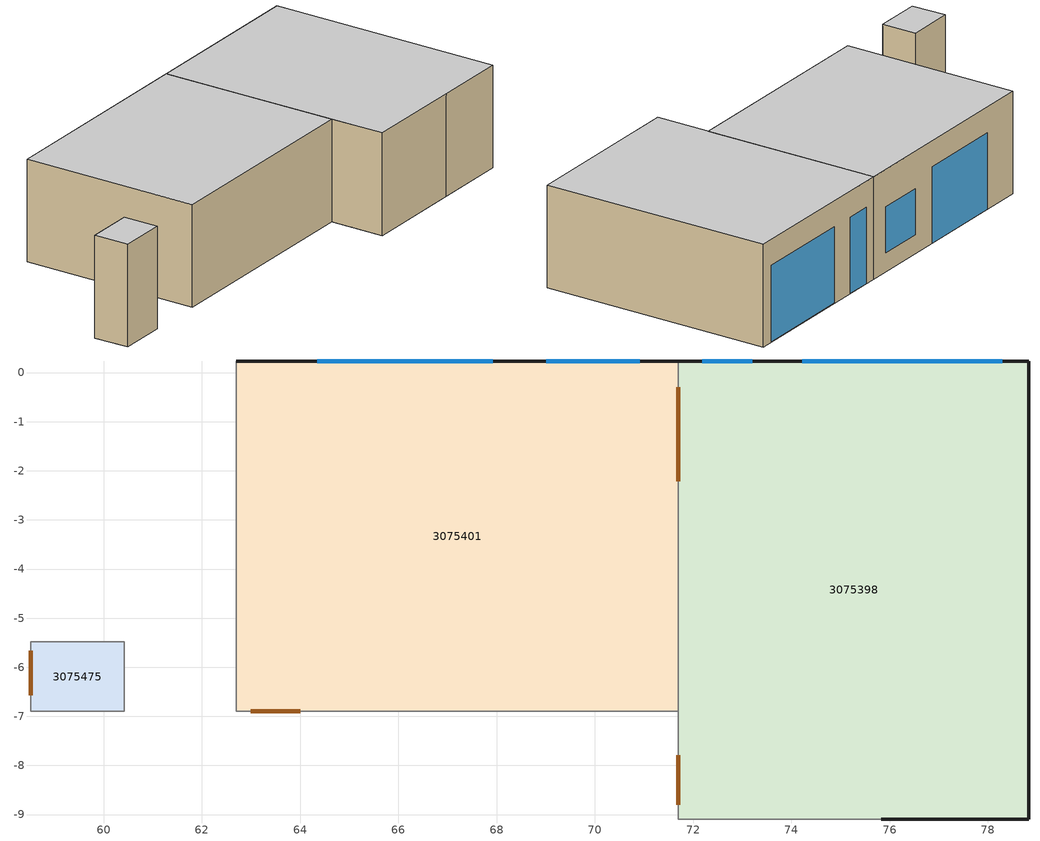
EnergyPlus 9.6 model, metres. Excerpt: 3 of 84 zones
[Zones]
3075401
 floor ground (7595720): 71.7,0.23 71.7,-6.9 62.7,-6.9 62.7,0.23 z46.64
 wall outside (7491882): 71.7,0.23 62.7,0.23 z46.64:50.68
 wall to 3075398 (7514533_Adjacent): 71.7,-6.9 71.7,0.23 z46.64:50.68
 wall to 3075364 (7515037): 62.7,-6.9 71.7,-6.9 z46.64:50.68
 wall to 3075375 (7515233): 62.7,0.23 62.7,-6.9 z46.64:50.68
 window (7537627): 67.92,0.23 64.35,0.23 z46.66:49.66
 window (7537741): 70.91,0.23 69.01,0.23 z47.4:49.2
 door inside (7559049): 71.7,-2.21 71.7,-0.3 z46.65:48.76
 door inside (7559370): 62.99,-6.9 64,-6.9 z46.65:48.76
 ceiling to 3075620 (7600772): 71.7,-6.9 71.7,0.23 62.7,0.23 62.7,-6.9 z50.68
3075398
 floor ground (7595720): 78.83,0.23 78.83,-9.09 71.7,-9.09 71.7,0.23 z46.64
 wall outside (7491699): 75.83,-9.09 78.83,-9.09 z46.64:50.68
 wall outside (7491806): 78.83,-9.09 78.83,0.23 z46.64:50.68
 wall outside (7491882): 78.83,0.23 71.7,0.23 z46.64:50.68
 wall to 3075364 (7514227): 71.7,-9.09 75.83,-9.09 z46.64:50.68
 wall to 3075364 (7514533): 71.7,-6.9 71.7,-9.09 z46.64:50.68
 window (7538308): 78.3,0.23 74.22,0.23 z46.66:49.66
 window (7538232): 73.2,0.23 72.18,0.23 z46.66:49.66
 door inside (7559431): 71.7,-7.79 71.7,-8.8 z46.65:48.76
 ceiling to 3075618 (7600772): 78.83,-9.09 78.83,0.23 71.7,0.23 71.7,-9.09 z50.68
3075475
 floor ground (7595720): 60.41,-5.49 60.41,-6.9 58.52,-6.9 58.52,-5.49 z46.64
 wall to 3075364 (7515393): 58.52,-6.9 60.41,-6.9 z46.64:50.68
 wall to 3075375 (7557749): 60.41,-6.9 60.41,-5.49 z46.64:50.68
 wall to 3075472 (7557750_Adjacent): 58.52,-5.49 58.52,-6.9 z46.64:50.68
 wall to 3075651 (7557751_Adjacent): 60.41,-5.49 58.52,-5.49 z46.64:50.68
 door inside (7558647): 58.52,-5.66 58.52,-6.57 z46.65:48.76
 ceiling to 3075660 (7600772): 60.41,-6.9 60.41,-5.49 58.52,-5.49 58.52,-6.9 z50.68
[Schedule:Compact]
3075630_L: Through: 08/31, For: AllDays, Until: 24:00, 0, Through: 09/01, For: AllDays, Until: 07:30, 0, Until: 08:00, 0, Until: 08:30, 0, Until: 09:00, 0, Until: 09:30, 1, Until: 10:00, 1, Until: 10:30, 1, Until: 11:00, 1, Until: 11:30, 1, Until: 12:00, 1, Until: 12:30, 1, Until: 13:00, 1, Until: 13:30, 0, Until: 14:00, 0, Until: 14:30, 0, Until: 15:00, 0, Until: 15:30, 0, Until: 16:00, 0, Until: 16:30, 0, Until: 17:00, 0, Until: 17:30, 0, Until: 24:00, 0, Through: 09/02, For: AllDays, Until: 07:30, 0, Until: 08:00, 0, Until: 08:30, 1, Until: 09:00, 1, Until: 09:30, 1, Until: 10:00, 1, Until: 10:30, 1, Until: 11:00, 1, Until: 11:30, 1, Until: 12:00, 1, Until: 12:30, 1, Until: 13:00, 1, Until: 13:30, 1, Until: 14:00, 1, Until: 14:30, 1, Until: 15:00, 0, Until: 15:30, 0, Until: 16:00, 1, Until: 16:30, 1, Until: 17:00, 1, Until: 17:30, 1, Until: 24:00, 0, Through: 09/03, For: AllDays, Until: 07:30, 0, Until: 08:00, 1, Until: 08:30, 1, Until: 09:00, 0, Until: 09:30, 0, Until: 10:00, 0, Until: 10:30, 0, Until: 11:00, 0, Until: 11:30, 1, Until: 12:00, 1, Until: 12:30, 1, Until: 13:00, 1, Until: 13:30, 1, Until: 14:00, 1, Until: 14:30, 1, Until: 15:00, 0, Until: 15:30, 0, Until: 16:00, 0, Until: 16:30, 0, Until: 17:00, 0, Until: 17:30, 0, Until: 24:00, 0, Through: 09/04, For: AllDays, Until: 07:30, 0, Until: 08:00, 1, Until: 08:30, 1, Until: 09:00, 1, Until: 09:30, 1, Until: 10:00, 1, Until: 10:30, 1, Until: 11:00, 1, Until: 11:30, 1, Until: 12:00, 0, Until: 12:30, 0, Until: 13:00, 1, Until: 13:30, 1, Until: 14:00, 0, Until: 14:30, 0, Until: 15:00, 0, Until: 15:30, 0, Until: 16:00, 0, Until: 16:30, 0, Until: 17:00, 0, Until: 17:30, 0, Until: 24:00, 0, Through: 09/05, For: AllDays, Until: 07:30, 0, Until: 08:00, 0, Until: 08:30, 0, Until: 09:00, 0, Until: 09:30, 0, Until: 10:00, 0, Until: 10:30, 0, Until: 11:00, 0, Until: 11:30, 0, Until: 12:00, 0, Until: 12:30, 0, Until: 13:00, 0, Until: 13:30, 0, Until: 14:00, 0, Until: 14:30, 0, Until: 15:00, 0, Until: 15:30, 0, Until: 16:00, 0, Until: 16:30, 0, Until: 17:00, 0, Until: 17:30, 0, Until: 24:00, 0, Through: 09/06, For: AllDays, Until: 07:30, 0, Until: 08:00, 0, Until: 08:30, 0, Until: 09:00, 0, Until: 09:30, 0, Until: 10:00, 0, Until: 10:30, 0, Until: 11:00, 0, Until: 11:30, 0, Until: 12:00, 0, Until: 12:30, 0, Until: 13:00, 0, Until: 13:30, 0, Until: 14:00, 0, Until: 14:30, 0, Until: 15:00, 0, Until: 15:30, 0, Until: 16:00, 0, Until: 16:30, 0, Until: 17:00, 0, Until: 17:30, 0, Until: 24:00, 0, Through: 09/07, For: AllDays, Until: 07:30, 0, Until: 08:00, 1, Until: 08:30, 1, Until: 09:00, 0, Until: 09:30, 1, Until: 10:00, 1, Until: 10:30, 1, Until: 11:00, 0, Until: 11:30, 1, Until: 12:00, 1, Until: 12:30, 1, Until: 13:00, 1, Until: 13:30, 1, Until: 14:00, 1, Until: 14:30, 0, Until: 15:00, 0, Until: 15:30, 0, Until: 16:00, 0, Until: 16:30, 0, Until: 17:00, 0, Until: 17:30, 0, Until: 24:00, 0, Through: 09/08, For: AllDays, Until: 07:30, 0, Until: 08:00, 1, Until: 08:30, 1, Until: 09:00, 1, Until: 09:30, 0, Until: 10:00, 1, Until: 10:30, 1, Until: 11:00, 1, Until: 11:30, 1, Until: 12:00, 1, Until: 12:30, 1, Until: 13:00, 1, Until: 13:30, 1, Until: 14:00, 0, Until: 14:30, 0, Until: 15:00, 1, Until: 15:30, 1, Until: 16:00, 0, Until: 16:30, 0, Until: 17:00, 0, Until: 17:30, 0, Until: 24:00, 0, Through: 09/09, For: AllDays, Until: 07:30, 0, Until: 08:00, 1, Until: 08:30, 1, Until: 09:00, 0, Until: 09:30, 1, Until: 10:00, 1, Until: 10:30, 0, Until: 11:00, 1, Until: 11:30, 1, Until: 12:00, 1, Until: 12:30, 1, Until: 13:00, 1, Until: 13:30, 1, Until: 14:00, 1, Until: 14:30, 0, Until: 15:00, 0, Until: 15:30, 0, Until: 16:00, 0, Until: 16:30, 0, Until: 17:00, 0, Until: 17:30, 0, Until: 24:00, 0, Through: 09/10, For: AllDays, Until: 07:30, 0, Until: 08:00, 1, Until: 08:30, 1, Until: 09:00, 0, Until: 09:30, 0, Until: 10:00, 1, Until: 10:30, 1, Until: 11:00, 1, Until: 11:30, 1, Until: 12:00, 1, Until: 12:30, 1, Until: 13:00, 1, Until: 13:30, 0, Until: 14:00, 0, Until: 14:30, 0, Until: 15:00, 0, Until: 15:30, 0, Until: 16:00, 0, Until: 16:30, 0, Until: 17:00, 0, Until: 17:30, 0, Until: 24:00, 0, Through: 09/11, For: AllDays, Until: 07:30, 0, Until: 08:00, 1, Until: 08:30, 1, Until: 09:00, 0, Until: 09:30, 1, Until: 10:00, 1, Until: 10:30, 1, Until: 11:00, 1, Until: 11:30, 1, Until: 12:00, 0, Until: 12:30, 1, Until: 13:00, 1, Until: 13:30, 0, Until: 14:00, 0, Until: 14:30, 0, Until: 15:00, 0, Until: 15:30, 0, Until: 16:00, 0, Until: 16:30, 0, Until: 17:00, 0, Until: 17:30, 0, Until: 24:00, 0, Through: 09/12, For: AllDays, Until: 07:30, 0, Until: 08:00, 0, Until: 08:30, 0, Until: 09:00, 0, Until: 09:30, 0, Until: 10:00, 0, Until: 10:30, 0, Until: 11:00, 0, Until: 11:30, 0, Until: 12:00, 0, Until: 12:30, 0, Until: 13:00, 0, Until: 13:30, 0, Until: 14:00, 0, Until: 14:30, 0, Until: 15:00, 0, Until: 15:30, 0, Until: 16:00, 0, Until: 16:30, 0, Until: 17:00, 0, Until: 17:30, 0, Until: 24:00, 0, Through: 09/13, For: AllDays, Until: 07:30, 0, Until: 08:00, 0, Until: 08:30, 0, Until: 09:00, 0, Until: 09:30, 0, Until: 10:00, 0, Until: 10:30, 0, Until: 11:00, 0, Until: 11:30, 0, Until: 12:00, 0, Until: 12:30, 0, Until: 13:00, 0, Until: 13:30, 0, Until: 14:00, 0, Until: 14:30, 0, Until: 15:00, 0, Until: 15:30, 0, Until: 16:00, 0, Until: 16:30, 0, Until: 17:00, 0, Until: 17:30, 0, Until: 24:00, 0, Through: 09/14, For: AllDays, Until: 07:30, 0, Until: 08:00, 0, Until: 08:30, 0, Until: 09:00, 0, Until: 09:30, 1, Until: 10:00, 1, Until: 10:30, 1, Until: 11:00, 1, Until: 11:30, 0, Until: 12:00, 0, Until: 12:30, 0, Until: 13:00, 0, Until: 13:30, 0, Until: 14:00, 0, Until: 14:30, 0, Until: 15:00, 0, Until: 15:30, 0, Until: 16:00, 0, Until: 16:30, 0, Until: 17:00, 0, Until: 17:30, 0, Until: 24:00, 0, Through: 09/15, For: AllDays, Until: 07:30, 0, Until: 08:00, 1, Until: 08:30, 1, Until: 09:00, 1, Until: 09:30, 0, Until: 10:00, 1, Until: 10:30, 1, Until: 11:00, 1, Until: 11:30, 0, Until: 12:00, 0, Until: 12:30, 1, Until: 13:00, 1, Until: 13:30, 1, Until: 14:00, 0, Until: 14:30, 0, Until: 15:00, 0, Until: 15:30, 0, Until: 16:00, 0, Until: 16:30, 0, Until: 17:00, 0, Until: 17:30, 0, Until: 24:00, 0, Through: 09/16, For: AllDays, Until: 07:30, 0, Until: 08:00, 1, Until: 08:30, 1, Until: 09:00, 1, Until: 09:30, 1, Until: 10:00, 0, Until: 10:30, 0, Until: 11:00, 0, Until: 11:30, 1, Until: 12:00, 1, Until: 12:30, 1, Until: 13:00, 1, Until: 13:30, 1, Until: 14:00, 0, Until: 14:30, 0, Until: 15:00, 0, Until: 15:30, 1, Until: 16:00, 1, Until: 16:30, 0, Until: 17:00, 0, Until: 17:30, 0, Until: 24:00, 0, Through: 09/17, For: AllDays, Until: 07:30, 0, Until: 08:00, 1, Until: 08:30, 1, Until: 09:00, 1, Until: 09:30, 1, Until: 10:00, 1, Until: 10:30, 1, Until: 11:00, 1, Until: 11:30, 1, Until: 12:00, 1, Until: 12:30, 1, Until: 13:00, 1, Until: 13:30, 1, Until: 14:00, 1, Until: 14:30, 0, Until: 15:00, 0, Until: 15:30, 0, Until: 16:00, 0, Until: 16:30, 0, Until: 17:00, 0, Until: 17:30, 0, Until: 24:00, 0, Through: 09/18, For: AllDays, Until: 07:30, 0, Until: 08:00, 1, Until: 08:30, 1, Until: 09:00, 1, Until: 09:30, 1, Until: 10:00, 0, Until: 10:30, 1, Until: 11:00, 1, Until: 11:30, 0, Until: 12:00, 0, Until: 12:30, 1, Until: 13:00, 1, Until: 13:30, 1, Until: 14:00, 0, Until: 14:30, 0, Until: 15:00, 0, Until: 15:30, 0, Until: 16:00, 0, Until: 16:30, 0, Until: 17:00, 1, Until: 17:30, 1, Until: 24:00, 0, Through: 09/19, For: AllDays, Until: 07:30, 0, Until: 08:00, 0, Until: 08:30, 0, Until: 09:00, 0, Until: 09:30, 0, Until: 10:00, 0, Until: 10:30, 0, Until: 11:00, 0, Until: 11:30, 0, Until: 12:00, 0, Until: 12:30, 0, Until: 13:00, 0, Until: 13:30, 0, Until: 14:00, 0, Until: 14:30, 0, Until: 15:00, 0, Until: 15:30, 0, Until: 16:00, 0, Until: 16:30, 0, Until: 17:00, 0, Until: 17:30, 0, Until: 24:00, 0, Through: 09/20, For: AllDays, Until: 07:30, 0, Until: 08:00, 0, Until: 08:30, 0, Until: 09:00, 0, Until: 09:30, 0, Until: 10:00, 0, Until: 10:30, 0, Until: 11:00, 0, Until: 11:30, 0, Until: 12:00, 0, Until: 12:30, 0, Until: 13:00, 0, Until: 13:30, 0, Until: 14:00, 0, Until: 14:30, 0, Until: 15:00, 0, Until: 15:30, 0, Until: 16:00, 0, Until: 16:30, 0, Until: 17:00, 0, Until: 17:30, 0, Until: 24:00, 0, Through: 09/21, For: AllDays, Until: 07:30, 0, Until: 08:00, 1, Until: 08:30, 1, Until: 09:00, 0, Until: 09:30, 1, Until: 10:00, 1, Until: 10:30, 1, Until: 11:00, 1, Until: 11:30, 1, Until: 12:00, 0, Until: 12:30, 0, Until: 13:00, 1, Until: 13:30, 1, Until: 14:00, 1, Until: 14:30, 0, Until: 15:00, 0, Until: 15:30, 1, Until: 16:00, 1, Until: 16:30, 0, Until: 17:00, 0, Until: 17:30, 0, Until: 24:00, 0, Through: 09/22, For: AllDays, Until: 07:30, 0, Until: 08:00, 1, Until: 08:30, 1, Until: 09:00, 1, Until: 09:30, 0, Until: 10:00, 1, Until: 10:30, 1, Until: 11:00, 1, Until: 11:30, 1, Until: 12:00, 1, Until: 12:30, 0, Until: 13:00, 1, Until: 13:30, 1, Until: 14:00, 0, Until: 14:30, 0, Until: 15:00, 0, Until: 15:30, 0, Until: 16:00, 0, Until: 16:30, 0, Until: 17:00, 1, Until: 17:30, 1, Until: 24:00, 0, Through: 09/23, For: AllDays, Until: 07:30, 0, Until: 08:00, 1, Until: 08:30, 1, Until: 09:00, 1, Until: 09:30, 1, Until: 10:00, 1, Until: 10:30, 1, Until: 11:00, 1, Until: 11:30, 1, Until: 12:00, 0, Until: 12:30, 1, Until: 13:00, 1, Until: 13:30, 0, Until: 14:00, 0, Until: 14:30, 0, Until: 15:00, 0, Until: 15:30, 0, Until: 16:00, 0, Until: 16:30, 0, Until: 17:00, 0, Until: 17:30, 0, Until: 24:00, 0, Through: 09/24, For: AllDays, Until: 07:30, 0, Until: 08:00, 1, Until: 08:30, 1, Until: 09:00, 1, Until: 09:30, 1, Until: 10:00, 1, Until: 10:30, 1, Until: 11:00, 0, Until: 11:30, 1, Until: 12:00, 1, Until: 12:30, 1, Until: 13:00, 1, Until: 13:30, 1, Until: 14:00, 1, Until: 14:30, 0, Until: 15:00, 0, Until: 15:30, 0, Until: 16:00, 0, Until: 16:30, 1, Until: 17:00, 1, Until: 17:30, 0, Until: 24:00, 0, Through: 09/25, For: AllDays, Until: 07:30, 0, Until: 08:00, 1, Until: 08:30, 1, Until: 09:00, 1, Until: 09:30, 1, Until: 10:00, 1, Until: 10:30, 1, Until: 11:00, 1, Until: 11:30, 1, Until: 12:00, 0, Until: 12:30, 1, Until: 13:00, 1, Until: 13:30, 0, Until: 14:00, 0, Until: 14:30, 0, Until: 15:00, 0, Until: 15:30, 0, Until: 16:00, 0, Until: 16:30, 0, Until: 17:00, 1, Until: 17:30, 1, Until: 24:00, 0, Through: 09/26, For: AllDays, Until: 07:30, 0, Until: 08:00, 0, Until: 08:30, 0, Until: 09:00, 0, Until: 09:30, 0, Until: 10:00, 0, Until: 10:30, 0, Until: 11:00, 0, Until: 11:30, 0, Until: 12:00, 0, Until: 12:30, 0, Until: 13:00, 0, Until: 13:30, 0, Until: 14:00, 0, Until: 14:30, 0, Until: 15:00, 0, Until: 15:30, 0, Until: 16:00, 0, Until: 16:30, 0, Until: 17:00, 0, Until: 17:30, 0, Until: 24:00, 0, Through: 09/27, For: AllDays, Until: 07:30, 0, Until: 08:00, 0, Until: 08:30, 0, Until: 09:00, 0, Until: 09:30, 0, Until: 10:00, 0, Until: 10:30, 0, Until: 11:00, 0, Until: 11:30, 0, Until: 12:00, 0, Until: 12:30, 0, Until: 13:00, 0, Until: 13:30, 0, Until: 14:00, 0, Until: 14:30, 0, Until: 15:00, 0, Until: 15:30, 0, Until: 16:00, 0, Until: 16:30, 0, Until: 17:00, 0, Until: 17:30, 0, Until: 24:00, 0, Through: 09/28, For: AllDays, Until: 07:30, 0, Until: 08:00, 1, Until: 08:30, 1, Until: 09:00, 1, Until: 09:30, 1, Until: 10:00, 1, Until: 10:30, 1, Until: 11:00, 1, Until: 11:30, 1, Until: 12:00, 1, Until: 12:30, 1, Until: 13:00, 1, Until: 13:30, 1, Until: 14:00, 1, Until: 14:30, 1, Until: 15:00, 0, Until: 15:30, 0, Until: 16:00, 0, Until: 16:30, 0, Until: 17:00, 1, Until: 17:30, 1, Until: 24:00, 0, Through: 09/29, For: AllDays, Until: 07:30, 0, Until: 08:00, 1, Until: 08:30, 1, Until: 09:00, 1, Until: 09:30, 0, Until: 10:00, 0, Until: 10:30, 1, Until: 11:00, 1, Until: 11:30, 1, Until: 12:00, 1, Until: 12:30, 1, Until: 13:00, 1, Until: 13:30, 1, Until: 14:00, 0, Until: 14:30, 0, Until: 15:00, 0, Until: 15:30, 0, Until: 16:00, 0, Until: 16:30, 1, Until: 17:00, 1, Until: 17:30, 1, Until: 24:00, 0, Through: 09/30, For: AllDays, Until: 07:30, 0, Until: 08:00, 1, Until: 08:30, 1, Until: 09:00, 1, Until: 09:30, 1, Until: 10:00, 1, Until: 10:30, 1, Until: 11:00, 1, Until: 11:30, 1, Until: 12:00, 1, Until: 12:30, 1, Until: 13:00, 1, Until: 13:30, 1, Until: 14:00, 1, Until: 14:30, 1, Until: 15:00, 0, Until: 15:30, 0, Until: 16:00, 0, Until: 16:30, 0, Until: 17:00, 1, Until: 17:30, 1, Until: 24:00, 0, Through: 12/31, For: AllDays, Until: 24:00, 0
3075626_NORM: Through: 08/31, For: AllDays, Until: 24:00, 0, Through: 09/01, For: AllDays, Until: 07:30, 0, Until: 08:00, 0.2, Until: 08:30, 0.4, Until: 09:00, 0.4, Until: 09:30, 0.9, Until: 10:00, 0.9, Until: 10:30, 0.9, Until: 11:00, 0.5, Until: 11:30, 0.5, Until: 12:00, 0.5, Until: 12:30, 1, Until: 13:00, 1, Until: 13:30, 1, Until: 14:00, 0.1, Until: 14:30, 0.1, Until: 15:00, 0, Until: 15:30, 0, Until: 16:00, 0, Until: 16:30, 0, Until: 17:00, 0, Until: 17:30, 0, Until: 24:00, 0, Through: 09/02, For: AllDays, Until: 07:30, 0, Until: 08:00, 0.2, Until: 08:30, 0.3, Until: 09:00, 0.3, Until: 09:30, 0.3, Until: 10:00, 0.5, Until: 10:30, 0.5, Until: 11:00, 0.5, Until: 11:30, 0.9, Until: 12:00, 0.9, Until: 12:30, 1, Until: 13:00, 1, Until: 13:30, 0, Until: 14:00, 0, Until: 14:30, 0, Until: 15:00, 0, Until: 15:30, 0.6, Until: 16:00, 0.6, Until: 16:30, 0.6, Until: 17:00, 0.6, Until: 17:30, 0.3, Until: 24:00, 0, Through: 09/03, For: AllDays, Until: 07:30, 0, Until: 08:00, 0.5, Until: 08:30, 1, Until: 09:00, 0.7, Until: 09:30, 0.7, Until: 10:00, 0, Until: 10:30, 0, Until: 11:00, 0, Until: 11:30, 0.9, Until: 12:00, 0.9, Until: 12:30, 1, Until: 13:00, 1, Until: 13:30, 1, Until: 14:00, 0, Until: 14:30, 0, Until: 15:00, 0, Until: 15:30, 0, Until: 16:00, 0, Until: 16:30, 0, Until: 17:00, 0.2, Until: 17:30, 0.1, Until: 24:00, 0, Through: 09/04, For: AllDays, Until: 07:30, 0, Until: 08:00, 0.5, Until: 08:30, 0.9, Until: 09:00, 0.9, Until: 09:30, 0, Until: 10:00, 1, Until: 10:30, 1, Until: 11:00, 0.3, Until: 11:30, 0.3, Until: 12:00, 0.3, Until: 12:30, 0, Until: 13:00, 0.6, Until: 13:30, 0, Until: 14:00, 0, Until: 14:30, 0, Until: 15:00, 0, Until: 15:30, 0, Until: 16:00, 0, Until: 16:30, 0, Until: 17:00, 0, Until: 17:30, 0, Until: 24:00, 0, Through: 09/05, For: AllDays, Until: 07:30, 0, Until: 08:00, 0, Until: 08:30, 0, Until: 09:00, 0, Until: 09:30, 0, Until: 10:00, 0, Until: 10:30, 0, Until: 11:00, 0, Until: 11:30, 0, Until: 12:00, 0, Until: 12:30, 0, Until: 13:00, 0, Until: 13:30, 0, Until: 14:00, 0, Until: 14:30, 0, Until: 15:00, 0, Until: 15:30, 0, Until: 16:00, 0, Until: 16:30, 0, Until: 17:00, 0, Until: 17:30, 0, Until: 24:00, 0, Through: 09/06, For: AllDays, Until: 07:30, 0, Until: 08:00, 0, Until: 08:30, 0, Until: 09:00, 0, Until: 09:30, 0, Until: 10:00, 0, Until: 10:30, 0, Until: 11:00, 0, Until: 11:30, 0, Until: 12:00, 0, Until: 12:30, 0, Until: 13:00, 0, Until: 13:30, 0, Until: 14:00, 0, Until: 14:30, 0, Until: 15:00, 0, Until: 15:30, 0, Until: 16:00, 0, Until: 16:30, 0, Until: 17:00, 0, Until: 17:30, 0, Until: 24:00, 0, Through: 09/07, For: AllDays, Until: 07:30, 0, Until: 08:00, 0.1, Until: 08:30, 0.2, Until: 09:00, 0, Until: 09:30, 0.2, Until: 10:00, 0.2, Until: 10:30, 0.2, Until: 11:00, 0, Until: 11:30, 1, Until: 12:00, 1, Until: 12:30, 0.4, Until: 13:00, 0.4, Until: 13:30, 0.1, Until: 14:00, 0.1, Until: 14:30, 0, Until: 15:00, 0, Until: 15:30, 0, Until: 16:00, 0, Until: 16:30, 0, Until: 17:00, 0.3, Until: 17:30, 0.1, Until: 24:00, 0, Through: 09/08, For: AllDays, Until: 07:30, 0, Until: 08:00, 0.2, Until: 08:30, 0.4, Until: 09:00, 0.4, Until: 09:30, 0, Until: 10:00, 0.3, Until: 10:30, 0.3, Until: 11:00, 0.3, Until: 11:30, 0.9, Until: 12:00, 0.9, Until: 12:30, 1, Until: 13:00, 1, Until: 13:30, 0, Until: 14:00, 0, Until: 14:30, 0.1, Until: 15:00, 0.1, Until: 15:30, 0, Until: 16:00, 0, Until: 16:30, 0, Until: 17:00, 0, Until: 17:30, 0, Until: 24:00, 0, Through: 09/09, For: AllDays, Until: 07:30, 0, Until: 08:00, 0.3, Until: 08:30, 0.6, Until: 09:00, 0.6, Until: 09:30, 0, Until: 10:00, 1, Until: 10:30, 1, Until: 11:00, 0, Until: 11:30, 0.9, Until: 12:00, 0.9, Until: 12:30, 0.8, Until: 13:00, 0.8, Until: 13:30, 0.8, Until: 14:00, 0, Until: 14:30, 0, Until: 15:00, 0, Until: 15:30, 0, Until: 16:00, 0, Until: 16:30, 0, Until: 17:00, 0, Until: 17:30, 0, Until: 24:00, 0, Through: 09/10, For: AllDays, Until: 07:30, 0, Until: 08:00, 0.3, Until: 08:30, 0.5, Until: 09:00, 0.5, Until: 09:30, 0.5, Until: 10:00, 1, Until: 10:30, 1, Until: 11:00, 0.4, Until: 11:30, 0.4, Until: 12:00, 0.4, Until: 12:30, 0.9, Until: 13:00, 0.9, Until: 13:30, 0.9, Until: 14:00, 0, Until: 14:30, 0, Until: 15:00, 0, Until: 15:30, 0, Until: 16:00, 0, Until: 16:30, 0, Until: 17:00, 0, Until: 17:30, 0, Until: 24:00, 0, Through: 09/11, For: AllDays, Until: 07:30, 0, Until: 08:00, 0.4, Until: 08:30, 0.9, Until: 09:00, 0.9, Until: 09:30, 0.7, Until: 10:00, 0.7, Until: 10:30, 0.7, Until: 11:00, 0.7, Until: 11:30, 0, Until: 12:00, 0, Until: 12:30, 1, Until: 13:00, 1, Until: 13:30, 1, Until: 14:00, 0, Until: 14:30, 0, Until: 15:00, 0, Until: 15:30, 0, Until: 16:00, 0, Until: 16:30, 0, Until: 17:00, 0.1, Until: 17:30, 0, Until: 24:00, 0, Through: 09/12, For: AllDays, Until: 07:30, 0, Until: 08:00, 0, Until: 08:30, 0, Until: 09:00, 0, Until: 09:30, 0, Until: 10:00, 0, Until: 10:30, 0, Until: 11:00, 0, Until: 11:30, 0, Until: 12:00, 0, Until: 12:30, 0, Until: 13:00, 0, Until: 13:30, 0, Until: 14:00, 0, Until: 14:30, 0, Until: 15:00, 0, Until: 15:30, 0, Until: 16:00, 0, Until: 16:30, 0, Until: 17:00, 0, Until: 17:30, 0, Until: 24:00, 0, Through: 09/13, For: AllDays, Until: 07:30, 0, Until: 08:00, 0, Until: 08:30, 0, Until: 09:00, 0, Until: 09:30, 0, Until: 10:00, 0, Until: 10:30, 0, Until: 11:00, 0, Until: 11:30, 0, Until: 12:00, 0, Until: 12:30, 0, Until: 13:00, 0, Until: 13:30, 0, Until: 14:00, 0, Until: 14:30, 0, Until: 15:00, 0, Until: 15:30, 0, Until: 16:00, 0, Until: 16:30, 0, Until: 17:00, 0, Until: 17:30, 0, Until: 24:00, 0, Through: 09/14, For: AllDays, Until: 07:30, 0, Until: 08:00, 0, Until: 08:30, 0.1, Until: 09:00, 0, Until: 09:30, 0.2, Until: 10:00, 0.2, Until: 10:30, 0.2, Until: 11:00, 0.2, Until: 11:30, 0.2, Until: 12:00, 0, Until: 12:30, 0, Until: 13:00, 0, Until: 13:30, 0, Until: 14:00, 0, Until: 14:30, 0, Until: 15:00, 0, Until: 15:30, 0, Until: 16:00, 0, Until: 16:30, 0, Until: 17:00, 1, Until: 17:30, 0.5, Until: 24:00, 0, Through: 09/15, For: AllDays, Until: 07:30, 0, Until: 08:00, 0.5, Until: 08:30, 1, Until: 09:00, 0, Until: 09:30, 0, Until: 10:00, 0.6, Until: 10:30, 0.6, Until: 11:00, 0.6, Until: 11:30, 0.6, Until: 12:00, 0, Until: 12:30, 0.2, Until: 13:00, 0.2, Until: 13:30, 0, Until: 14:00, 0, Until: 14:30, 0, Until: 15:00, 0, Until: 15:30, 0, Until: 16:00, 0, Until: 16:30, 0, Until: 17:00, 0.9, Until: 17:30, 0.4, Until: 24:00, 0, Through: 09/16, For: AllDays, Until: 07:30, 0, Until: 08:00, 0.3, Until: 08:30, 0.6, Until: 09:00, 0, Until: 09:30, 0, Until: 10:00, 0.3, Until: 10:30, 0.3, Until: 11:00, 0, Until: 11:30, 0.6, Until: 12:00, 0.6, Until: 12:30, 1, Until: 13:00, 1, Until: 13:30, 1, Until: 14:00, 1, Until: 14:30, 0, Until: 15:00, 0, Until: 15:30, 0.1, Until: 16:00, 0.1, Until: 16:30, 0, Until: 17:00, 0, Until: 17:30, 0, Until: 24:00, 0, Through: 09/17, For: AllDays, Until: 07:30, 0, Until: 08:00, 0.4, Until: 08:30, 0.8, Until: 09:00, 0.8, Until: 09:30, 0.8, Until: 10:00, 0.4, Until: 10:30, 0.4, Until: 11:00, 0.4, Until: 11:30, 0.9, Until: 12:00, 0.9, Until: 12:30, 0.7, Until: 13:00, 0.7, Until: 13:30, 0.7, Until: 14:00, 0.7, Until: 14:30, 0, Until: 15:00, 0, Until: 15:30, 0, Until: 16:00, 0, Until: 16:30, 0, Until: 17:00, 1, Until: 17:30, 0.5, Until: 24:00, 0, Through: 09/18, For: AllDays, Until: 07:30, 0, Until: 08:00, 0.3, Until: 08:30, 0.6, Until: 09:00, 0.6, Until: 09:30, 0.6, Until: 10:00, 0.3, Until: 10:30, 0.3, Until: 11:00, 0.3, Until: 11:30, 1, Until: 12:00, 1, Until: 12:30, 0.6, Until: 13:00, 0.6, Until: 13:30, 0.6, Until: 14:00, 0, Until: 14:30, 0, Until: 15:00, 0, Until: 15:30, 0, Until: 16:00, 0, Until: 16:30, 0, Until: 17:00, 0.2, Until: 17:30, 0.1, Until: 24:00, 0, Through: 09/19, For: AllDays, Until: 07:30, 0, Until: 08:00, 0, Until: 08:30, 0, Until: 09:00, 0, Until: 09:30, 0, Until: 10:00, 0, Until: 10:30, 0, Until: 11:00, 0, Until: 11:30, 0, Until: 12:00, 0, Until: 12:30, 0, Until: 13:00, 0, Until: 13:30, 0, Until: 14:00, 0, Until: 14:30, 0, Until: 15:00, 0, Until: 15:30, 0, Until: 16:00, 0, Until: 16:30, 0, Until: 17:00, 0, Until: 17:30, 0, Until: 24:00, 0, Through: 09/20, For: AllDays, Until: 07:30, 0, Until: 08:00, 0, Until: 08:30, 0, Until: 09:00, 0, Until: 09:30, 0, Until: 10:00, 0, Until: 10:30, 0, Until: 11:00, 0, Until: 11:30, 0, Until: 12:00, 0, Until: 12:30, 0, Until: 13:00, 0, Until: 13:30, 0, Until: 14:00, 0, Until: 14:30, 0, Until: 15:00, 0, Until: 15:30, 0, Until: 16:00, 0, Until: 16:30, 0, Until: 17:00, 0, Until: 17:30, 0, Until: 24:00, 0, Through: 09/21, For: AllDays, Until: 07:30, 0, Until: 08:00, 0.3, Until: 08:30, 0.5, Until: 09:00, 0, Until: 09:30, 0.7, Until: 10:00, 0.7, Until: 10:30, 0.7, Until: 11:00, 0.7, Until: 11:30, 0.7, Until: 12:00, 0, Until: 12:30, 1, Until: 13:00, 1, Until: 13:30, 0.4, Until: 14:00, 0.4, Until: 14:30, 0, Until: 15:00, 0, Until: 15:30, 0, Until: 16:00, 0, Until: 16:30, 0, Until: 17:00, 0, Until: 17:30, 0, Until: 24:00, 0, Through: 09/22, For: AllDays, Until: 07:30, 0, Until: 08:00, 0.1, Until: 08:30, 0.2, Until: 09:00, 0.2, Until: 09:30, 0, Until: 10:00, 0.1, Until: 10:30, 0.1, Until: 11:00, 0.1, Until: 11:30, 0.1, Until: 12:00, 0.1, Until: 12:30, 0.1, Until: 13:00, 0.1, Until: 13:30, 0.1, Until: 14:00, 0, Until: 14:30, 0, Until: 15:00, 0, Until: 15:30, 0, Until: 16:00, 0, Until: 16:30, 0, Until: 17:00, 0, Until: 17:30, 0, Until: 24:00, 0, Through: 09/23, For: AllDays, Until: 07:30, 0, Until: 08:00, 0.5, Until: 08:30, 1, Until: 09:00, 0, Until: 09:30, 0.6, Until: 10:00, 0.6, Until: 10:30, 0.6, Until: 11:00, 0.5, Until: 11:30, 0.5, Until: 12:00, 0.5, Until: 12:30, 1, Until: 13:00, 1, Until: 13:30, 0, Until: 14:00, 0, Until: 14:30, 0, Until: 15:00, 0, Until: 15:30, 0, Until: 16:00, 0, Until: 16:30, 0, Until: 17:00, 0.5, Until: 17:30, 0.2, Until: 24:00, 0, Through: 09/24, For: AllDays, Until: 07:30, 0, Until: 08:00, 0.2, Until: 08:30, 0.5, Until: 09:00, 0.5, Until: 09:30, 0, Until: 10:00, 0, Until: 10:30, 0, Until: 11:00, 0, Until: 11:30, 0.2, Until: 12:00, 0.2, Until: 12:30, 0.2, Until: 13:00, 0.2, Until: 13:30, 0.2, Until: 14:00, 0, Until: 14:30, 0, Until: 15:00, 0, Until: 15:30, 0, Until: 16:00, 0, Until: 16:30, 0, Until: 17:00, 1, Until: 17:30, 0.5, Until: 24:00, 0, Through: 09/25, For: AllDays, Until: 07:30, 0, Until: 08:00, 0.3, Until: 08:30, 0.6, Until: 09:00, 0.2, Until: 09:30, 0.2, Until: 10:00, 1, Until: 10:30, 1, Until: 11:00, 0.4, Until: 11:30, 0.4, Until: 12:00, 0.4, Until: 12:30, 0.5, Until: 13:00, 0.5, Until: 13:30, 0, Until: 14:00, 0, Until: 14:30, 0, Until: 15:00, 0, Until: 15:30, 0, Until: 16:00, 0, Until: 16:30, 0, Until: 17:00, 0, Until: 17:30, 0, Until: 24:00, 0, Through: 09/26, For: AllDays, Until: 07:30, 0, Until: 08:00, 0, Until: 08:30, 0, Until: 09:00, 0, Until: 09:30, 0, Until: 10:00, 0, Until: 10:30, 0, Until: 11:00, 0, Until: 11:30, 0, Until: 12:00, 0, Until: 12:30, 0, Until: 13:00, 0, Until: 13:30, 0, Until: 14:00, 0, Until: 14:30, 0, Until: 15:00, 0, Until: 15:30, 0, Until: 16:00, 0, Until: 16:30, 0, Until: 17:00, 0, Until: 17:30, 0, Until: 24:00, 0, Through: 09/27, For: AllDays, Until: 07:30, 0, Until: 08:00, 0, Until: 08:30, 0, Until: 09:00, 0, Until: 09:30, 0, Until: 10:00, 0, Until: 10:30, 0, Until: 11:00, 0, Until: 11:30, 0, Until: 12:00, 0, Until: 12:30, 0, Until: 13:00, 0, Until: 13:30, 0, Until: 14:00, 0, Until: 14:30, 0, Until: 15:00, 0, Until: 15:30, 0, Until: 16:00, 0, Until: 16:30, 0, Until: 17:00, 0, Until: 17:30, 0, Until: 24:00, 0, Through: 09/28, For: AllDays, Until: 07:30, 0, Until: 08:00, 0.1, Until: 08:30, 0.2, Until: 09:00, 0.1, Until: 09:30, 0.1, Until: 10:00, 0.1, Until: 10:30, 0.6, Until: 11:00, 0.6, Until: 11:30, 0.6, Until: 12:00, 0.6, Until: 12:30, 0, Until: 13:00, 1, Until: 13:30, 1, Until: 14:00, 0.2, Until: 14:30, 0.2, Until: 15:00, 0, Until: 15:30, 0, Until: 16:00, 0, Until: 16:30, 0, Until: 17:00, 0.5, Until: 17:30, 0.2, Until: 24:00, 0, Through: 09/29, For: AllDays, Until: 07:30, 0, Until: 08:00, 0.3, Until: 08:30, 0.5, Until: 09:00, 0.5, Until: 09:30, 0, Until: 10:00, 0, Until: 10:30, 0.4, Until: 11:00, 0.4, Until: 11:30, 0.4, Until: 12:00, 0.4, Until: 12:30, 1, Until: 13:00, 1, Until: 13:30, 1, Until: 14:00, 0, Until: 14:30, 0, Until: 15:00, 0, Until: 15:30, 0, Until: 16:00, 0, Until: 16:30, 0, Until: 17:00, 0, Until: 17:30, 0, Until: 24:00, 0, Through: 09/30, For: AllDays, Until: 07:30, 0, Until: 08:00, 0.1, Until: 08:30, 0.3, Until: 09:00, 0.2, Until: 09:30, 0.2, Until: 10:00, 1, Until: 10:30, 1, Until: 11:00, 0, Until: 11:30, 0.6, Until: 12:00, 0.6, Until: 12:30, 0, Until: 13:00, 0.4, Until: 13:30, 0.4, Until: 14:00, 0, Until: 14:30, 0.8, Until: 15:00, 0.8, Until: 15:30, 0, Until: 16:00, 0, Until: 16:30, 0, Until: 17:00, 0, Until: 17:30, 0, Until: 24:00, 0, Through: 12/31, For: AllDays, Until: 24:00, 0
3075626_L: Through: 08/31, For: AllDays, Until: 24:00, 0, Through: 09/01, For: AllDays, Until: 07:30, 0, Until: 08:00, 1, Until: 08:30, 1, Until: 09:00, 1, Until: 09:30, 1, Until: 10:00, 1, Until: 10:30, 1, Until: 11:00, 1, Until: 11:30, 1, Until: 12:00, 1, Until: 12:30, 1, Until: 13:00, 1, Until: 13:30, 1, Until: 14:00, 1, Until: 14:30, 1, Until: 15:00, 0, Until: 15:30, 0, Until: 16:00, 0, Until: 16:30, 0, Until: 17:00, 0, Until: 17:30, 0, Until: 24:00, 0, Through: 09/02, For: AllDays, Until: 07:30, 0, Until: 08:00, 1, Until: 08:30, 1, Until: 09:00, 1, Until: 09:30, 1, Until: 10:00, 1, Until: 10:30, 1, Until: 11:00, 1, Until: 11:30, 1, Until: 12:00, 1, Until: 12:30, 1, Until: 13:00, 1, Until: 13:30, 0, Until: 14:00, 0, Until: 14:30, 0, Until: 15:00, 0, Until: 15:30, 1, Until: 16:00, 1, Until: 16:30, 1, Until: 17:00, 1, Until: 17:30, 1, Until: 24:00, 0, Through: 09/03, For: AllDays, Until: 07:30, 0, Until: 08:00, 1, Until: 08:30, 1, Until: 09:00, 1, Until: 09:30, 1, Until: 10:00, 0, Until: 10:30, 0, Until: 11:00, 0, Until: 11:30, 1, Until: 12:00, 1, Until: 12:30, 1, Until: 13:00, 1, Until: 13:30, 1, Until: 14:00, 0, Until: 14:30, 0, Until: 15:00, 0, Until: 15:30, 0, Until: 16:00, 0, Until: 16:30, 0, Until: 17:00, 1, Until: 17:30, 1, Until: 24:00, 0, Through: 09/04, For: AllDays, Until: 07:30, 0, Until: 08:00, 1, Until: 08:30, 1, Until: 09:00, 1, Until: 09:30, 0, Until: 10:00, 1, Until: 10:30, 1, Until: 11:00, 1, Until: 11:30, 1, Until: 12:00, 1, Until: 12:30, 0, Until: 13:00, 1, Until: 13:30, 0, Until: 14:00, 0, Until: 14:30, 0, Until: 15:00, 0, Until: 15:30, 0, Until: 16:00, 0, Until: 16:30, 0, Until: 17:00, 0, Until: 17:30, 0, Until: 24:00, 0, Through: 09/05, For: AllDays, Until: 07:30, 0, Until: 08:00, 0, Until: 08:30, 0, Until: 09:00, 0, Until: 09:30, 0, Until: 10:00, 0, Until: 10:30, 0, Until: 11:00, 0, Until: 11:30, 0, Until: 12:00, 0, Until: 12:30, 0, Until: 13:00, 0, Until: 13:30, 0, Until: 14:00, 0, Until: 14:30, 0, Until: 15:00, 0, Until: 15:30, 0, Until: 16:00, 0, Until: 16:30, 0, Until: 17:00, 0, Until: 17:30, 0, Until: 24:00, 0, Through: 09/06, For: AllDays, Until: 07:30, 0, Until: 08:00, 0, Until: 08:30, 0, Until: 09:00, 0, Until: 09:30, 0, Until: 10:00, 0, Until: 10:30, 0, Until: 11:00, 0, Until: 11:30, 0, Until: 12:00, 0, Until: 12:30, 0, Until: 13:00, 0, Until: 13:30, 0, Until: 14:00, 0, Until: 14:30, 0, Until: 15:00, 0, Until: 15:30, 0, Until: 16:00, 0, Until: 16:30, 0, Until: 17:00, 0, Until: 17:30, 0, Until: 24:00, 0, Through: 09/07, For: AllDays, Until: 07:30, 0, Until: 08:00, 1, Until: 08:30, 1, Until: 09:00, 0, Until: 09:30, 1, Until: 10:00, 1, Until: 10:30, 1, Until: 11:00, 0, Until: 11:30, 1, Until: 12:00, 1, Until: 12:30, 1, Until: 13:00, 1, Until: 13:30, 1, Until: 14:00, 1, Until: 14:30, 0, Until: 15:00, 0, Until: 15:30, 0, Until: 16:00, 0, Until: 16:30, 0, Until: 17:00, 1, Until: 17:30, 1, Until: 24:00, 0, Through: 09/08, For: AllDays, Until: 07:30, 0, Until: 08:00, 1, Until: 08:30, 1, Until: 09:00, 1, Until: 09:30, 0, Until: 10:00, 1, Until: 10:30, 1, Until: 11:00, 1, Until: 11:30, 1, Until: 12:00, 1, Until: 12:30, 1, Until: 13:00, 1, Until: 13:30, 0, Until: 14:00, 0, Until: 14:30, 1, Until: 15:00, 1, Until: 15:30, 0, Until: 16:00, 0, Until: 16:30, 0, Until: 17:00, 0, Until: 17:30, 0, Until: 24:00, 0, Through: 09/09, For: AllDays, Until: 07:30, 0, Until: 08:00, 1, Until: 08:30, 1, Until: 09:00, 1, Until: 09:30, 0, Until: 10:00, 1, Until: 10:30, 1, Until: 11:00, 0, Until: 11:30, 1, Until: 12:00, 1, Until: 12:30, 1, Until: 13:00, 1, Until: 13:30, 1, Until: 14:00, 0, Until: 14:30, 0, Until: 15:00, 0, Until: 15:30, 0, Until: 16:00, 0, Until: 16:30, 0, Until: 17:00, 0, Until: 17:30, 0, Until: 24:00, 0, Through: 09/10, For: AllDays, Until: 07:30, 0, Until: 08:00, 1, Until: 08:30, 1, Until: 09:00, 1, Until: 09:30, 1, Until: 10:00, 1, Until: 10:30, 1, Until: 11:00, 1, Until: 11:30, 1, Until: 12:00, 1, Until: 12:30, 1, Until: 13:00, 1, Until: 13:30, 1, Until: 14:00, 0, Until: 14:30, 0, Until: 15:00, 0, Until: 15:30, 0, Until: 16:00, 0, Until: 16:30, 0, Until: 17:00, 0, Until: 17:30, 0, Until: 24:00, 0, Through: 09/11, For: AllDays, Until: 07:30, 0, Until: 08:00, 1, Until: 08:30, 1, Until: 09:00, 1, Until: 09:30, 1, Until: 10:00, 1, Until: 10:30, 1, Until: 11:00, 1, Until: 11:30, 0, Until: 12:00, 0, Until: 12:30, 1, Until: 13:00, 1, Until: 13:30, 1, Until: 14:00, 0, Until: 14:30, 0, Until: 15:00, 0, Until: 15:30, 0, Until: 16:00, 0, Until: 16:30, 0, Until: 17:00, 1, Until: 17:30, 0, Until: 24:00, 0, Through: 09/12, For: AllDays, Until: 07:30, 0, Until: 08:00, 0, Until: 08:30, 0, Until: 09:00, 0, Until: 09:30, 0, Until: 10:00, 0, Until: 10:30, 0, Until: 11:00, 0, Until: 11:30, 0, Until: 12:00, 0, Until: 12:30, 0, Until: 13:00, 0, Until: 13:30, 0, Until: 14:00, 0, Until: 14:30, 0, Until: 15:00, 0, Until: 15:30, 0, Until: 16:00, 0, Until: 16:30, 0, Until: 17:00, 0, Until: 17:30, 0, Until: 24:00, 0, Through: 09/13, For: AllDays, Until: 07:30, 0, Until: 08:00, 0, Until: 08:30, 0, Until: 09:00, 0, Until: 09:30, 0, Until: 10:00, 0, Until: 10:30, 0, Until: 11:00, 0, Until: 11:30, 0, Until: 12:00, 0, Until: 12:30, 0, Until: 13:00, 0, Until: 13:30, 0, Until: 14:00, 0, Until: 14:30, 0, Until: 15:00, 0, Until: 15:30, 0, Until: 16:00, 0, Until: 16:30, 0, Until: 17:00, 0, Until: 17:30, 0, Until: 24:00, 0, Through: 09/14, For: AllDays, Until: 07:30, 0, Until: 08:00, 0, Until: 08:30, 1, Until: 09:00, 0, Until: 09:30, 1, Until: 10:00, 1, Until: 10:30, 1, Until: 11:00, 1, Until: 11:30, 1, Until: 12:00, 0, Until: 12:30, 0, Until: 13:00, 0, Until: 13:30, 0, Until: 14:00, 0, Until: 14:30, 0, Until: 15:00, 0, Until: 15:30, 0, Until: 16:00, 0, Until: 16:30, 0, Until: 17:00, 1, Until: 17:30, 1, Until: 24:00, 0, Through: 09/15, For: AllDays, Until: 07:30, 0, Until: 08:00, 1, Until: 08:30, 1, Until: 09:00, 0, Until: 09:30, 0, Until: 10:00, 1, Until: 10:30, 1, Until: 11:00, 1, Until: 11:30, 1, Until: 12:00, 0, Until: 12:30, 1, Until: 13:00, 1, Until: 13:30, 0, Until: 14:00, 0, Until: 14:30, 0, Until: 15:00, 0, Until: 15:30, 0, Until: 16:00, 0, Until: 16:30, 0, Until: 17:00, 1, Until: 17:30, 1, Until: 24:00, 0, Through: 09/16, For: AllDays, Until: 07:30, 0, Until: 08:00, 1, Until: 08:30, 1, Until: 09:00, 0, Until: 09:30, 0, Until: 10:00, 1, Until: 10:30, 1, Until: 11:00, 0, Until: 11:30, 1, Until: 12:00, 1, Until: 12:30, 1, Until: 13:00, 1, Until: 13:30, 1, Until: 14:00, 1, Until: 14:30, 0, Until: 15:00, 0, Until: 15:30, 1, Until: 16:00, 1, Until: 16:30, 0, Until: 17:00, 0, Until: 17:30, 0, Until: 24:00, 0, Through: 09/17, For: AllDays, Until: 07:30, 0, Until: 08:00, 1, Until: 08:30, 1, Until: 09:00, 1, Until: 09:30, 1, Until: 10:00, 1, Until: 10:30, 1, Until: 11:00, 1, Until: 11:30, 1, Until: 12:00, 1, Until: 12:30, 1, Until: 13:00, 1, Until: 13:30, 1, Until: 14:00, 1, Until: 14:30, 0, Until: 15:00, 0, Until: 15:30, 0, Until: 16:00, 0, Until: 16:30, 0, Until: 17:00, 1, Until: 17:30, 1, Until: 24:00, 0, Through: 09/18, For: AllDays, Until: 07:30, 0, Until: 08:00, 1, Until: 08:30, 1, Until: 09:00, 1, Until: 09:30, 1, Until: 10:00, 1, Until: 10:30, 1, Until: 11:00, 1, Until: 11:30, 1, Until: 12:00, 1, Until: 12:30, 1, Until: 13:00, 1, Until: 13:30, 1, Until: 14:00, 0, Until: 14:30, 0, Until: 15:00, 0, Until: 15:30, 0, Until: 16:00, 0, Until: 16:30, 0, Until: 17:00, 1, Until: 17:30, 1, Until: 24:00, 0, Through: 09/19, For: AllDays, Until: 07:30, 0, Until: 08:00, 0, Until: 08:30, 0, Until: 09:00, 0, Until: 09:30, 0, Until: 10:00, 0, Until: 10:30, 0, Until: 11:00, 0, Until: 11:30, 0, Until: 12:00, 0, Until: 12:30, 0, Until: 13:00, 0, Until: 13:30, 0, Until: 14:00, 0, Until: 14:30, 0, Until: 15:00, 0, Until: 15:30, 0, Until: 16:00, 0, Until: 16:30, 0, Until: 17:00, 0, Until: 17:30, 0, Until: 24:00, 0, Through: 09/20, For: AllDays, Until: 07:30, 0, Until: 08:00, 0, Until: 08:30, 0, Until: 09:00, 0, Until: 09:30, 0, Until: 10:00, 0, Until: 10:30, 0, Until: 11:00, 0, Until: 11:30, 0, Until: 12:00, 0, Until: 12:30, 0, Until: 13:00, 0, Until: 13:30, 0, Until: 14:00, 0, Until: 14:30, 0, Until: 15:00, 0, Until: 15:30, 0, Until: 16:00, 0, Until: 16:30, 0, Until: 17:00, 0, Until: 17:30, 0, Until: 24:00, 0, Through: 09/21, For: AllDays, Until: 07:30, 0, Until: 08:00, 1, Until: 08:30, 1, Until: 09:00, 0, Until: 09:30, 1, Until: 10:00, 1, Until: 10:30, 1, Until: 11:00, 1, Until: 11:30, 1, Until: 12:00, 0, Until: 12:30, 1, Until: 13:00, 1, Until: 13:30, 1, Until: 14:00, 1, Until: 14:30, 0, Until: 15:00, 0, Until: 15:30, 0, Until: 16:00, 0, Until: 16:30, 0, Until: 17:00, 0, Until: 17:30, 0, Until: 24:00, 0, Through: 09/22, For: AllDays, Until: 07:30, 0, Until: 08:00, 1, Until: 08:30, 1, Until: 09:00, 1, Until: 09:30, 0, Until: 10:00, 1, Until: 10:30, 1, Until: 11:00, 1, Until: 11:30, 1, Until: 12:00, 1, Until: 12:30, 1, Until: 13:00, 1, Until: 13:30, 1, Until: 14:00, 0, Until: 14:30, 0, Until: 15:00, 0, Until: 15:30, 0, Until: 16:00, 0, Until: 16:30, 0, Until: 17:00, 0, Until: 17:30, 0, Until: 24:00, 0, Through: 09/23, For: AllDays, Until: 07:30, 0, Until: 08:00, 1, Until: 08:30, 1, Until: 09:00, 0, Until: 09:30, 1, Until: 10:00, 1, Until: 10:30, 1, Until: 11:00, 1, Until: 11:30, 1, Until: 12:00, 1, Until: 12:30, 1, Until: 13:00, 1, Until: 13:30, 0, Until: 14:00, 0, Until: 14:30, 0, Until: 15:00, 0, Until: 15:30, 0, Until: 16:00, 0, Until: 16:30, 0, Until: 17:00, 1, Until: 17:30, 1, Until: 24:00, 0, Through: 09/24, For: AllDays, Until: 07:30, 0, Until: 08:00, 1, Until: 08:30, 1, Until: 09:00, 1, Until: 09:30, 0, Until: 10:00, 0, Until: 10:30, 0, Until: 11:00, 0, Until: 11:30, 1, Until: 12:00, 1, Until: 12:30, 1, Until: 13:00, 1, Until: 13:30, 1, Until: 14:00, 0, Until: 14:30, 0, Until: 15:00, 0, Until: 15:30, 0, Until: 16:00, 0, Until: 16:30, 0, Until: 17:00, 1, Until: 17:30, 1, Until: 24:00, 0, Through: 09/25, For: AllDays, Until: 07:30, 0, Until: 08:00, 1, Until: 08:30, 1, Until: 09:00, 1, Until: 09:30, 1, Until: 10:00, 1, Until: 10:30, 1, Until: 11:00, 1, Until: 11:30, 1, Until: 12:00, 1, Until: 12:30, 1, Until: 13:00, 1, Until: 13:30, 0, Until: 14:00, 0, Until: 14:30, 0, Until: 15:00, 0, Until: 15:30, 0, Until: 16:00, 0, Until: 16:30, 0, Until: 17:00, 0, Until: 17:30, 0, Until: 24:00, 0, Through: 09/26, For: AllDays, Until: 07:30, 0, Until: 08:00, 0, Until: 08:30, 0, Until: 09:00, 0, Until: 09:30, 0, Until: 10:00, 0, Until: 10:30, 0, Until: 11:00, 0, Until: 11:30, 0, Until: 12:00, 0, Until: 12:30, 0, Until: 13:00, 0, Until: 13:30, 0, Until: 14:00, 0, Until: 14:30, 0, Until: 15:00, 0, Until: 15:30, 0, Until: 16:00, 0, Until: 16:30, 0, Until: 17:00, 0, Until: 17:30, 0, Until: 24:00, 0, Through: 09/27, For: AllDays, Until: 07:30, 0, Until: 08:00, 0, Until: 08:30, 0, Until: 09:00, 0, Until: 09:30, 0, Until: 10:00, 0, Until: 10:30, 0, Until: 11:00, 0, Until: 11:30, 0, Until: 12:00, 0, Until: 12:30, 0, Until: 13:00, 0, Until: 13:30, 0, Until: 14:00, 0, Until: 14:30, 0, Until: 15:00, 0, Until: 15:30, 0, Until: 16:00, 0, Until: 16:30, 0, Until: 17:00, 0, Until: 17:30, 0, Until: 24:00, 0, Through: 09/28, For: AllDays, Until: 07:30, 0, Until: 08:00, 1, Until: 08:30, 1, Until: 09:00, 1, Until: 09:30, 1, Until: 10:00, 1, Until: 10:30, 1, Until: 11:00, 1, Until: 11:30, 1, Until: 12:00, 1, Until: 12:30, 0, Until: 13:00, 1, Until: 13:30, 1, Until: 14:00, 1, Until: 14:30, 1, Until: 15:00, 0, Until: 15:30, 0, Until: 16:00, 0, Until: 16:30, 0, Until: 17:00, 1, Until: 17:30, 1, Until: 24:00, 0, Through: 09/29, For: AllDays, Until: 07:30, 0, Until: 08:00, 1, Until: 08:30, 1, Until: 09:00, 1, Until: 09:30, 0, Until: 10:00, 0, Until: 10:30, 1, Until: 11:00, 1, Until: 11:30, 1, Until: 12:00, 1, Until: 12:30, 1, Until: 13:00, 1, Until: 13:30, 1, Until: 14:00, 0, Until: 14:30, 0, Until: 15:00, 0, Until: 15:30, 0, Until: 16:00, 0, Until: 16:30, 0, Until: 17:00, 0, Until: 17:30, 0, Until: 24:00, 0, Through: 09/30, For: AllDays, Until: 07:30, 0, Until: 08:00, 1, Until: 08:30, 1, Until: 09:00, 1, Until: 09:30, 1, Until: 10:00, 1, Until: 10:30, 1, Until: 11:00, 0, Until: 11:30, 1, Until: 12:00, 1, Until: 12:30, 0, Until: 13:00, 1, Until: 13:30, 1, Until: 14:00, 0, Until: 14:30, 1, Until: 15:00, 1, Until: 15:30, 0, Until: 16:00, 0, Until: 16:30, 0, Until: 17:00, 0, Until: 17:30, 0, Until: 24:00, 0, Through: 12/31, For: AllDays, Until: 24:00, 0
